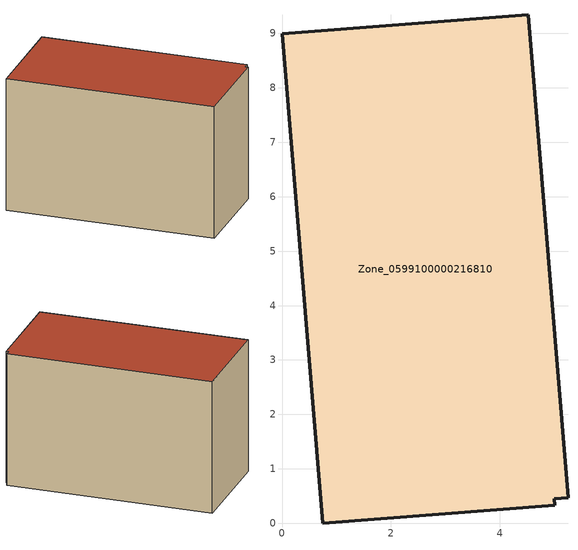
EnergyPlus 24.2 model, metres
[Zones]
Zone_0599100000216810
 floor ground (C_G): 0,8.99 4.52,9.34 5.25,0.47 5,0.45 5.01,0.33 0.75,0 z0
 wall outside (C_F): 4.52,9.34 0,8.99 0.75,0 5.01,0.33 5,0.45 5.25,0.47 4.52,9.34 z0:5.88
 roof outside (C_R): 0.75,0 5.01,0.33 5,0.45 5.25,0.47 4.52,9.34 0,8.99 z5.88
[BUILDING]
Pand.0599100000216810: North Axis=0; Terrain=City; Loads Convergence Tolerance Value=0.04; Temperature Convergence Tolerance Value=0.4; Solar Distribution=FullExterior; Maximum Number of Warmup Days=25; Minimum Number of Warmup Days=1
[Site:Location]
Rotterdam.The.Hague.AP_ZH_NLD Design_Conditions: Latitude=51.96; Longitude=4.45; Time Zone=1; Elevation=-4.5
[SITE:GROUNDTEMPERATURE:BUILDINGSURFACE]
18, 18, 18, 18, 18, 18, 18, 18, 18, 18, 18, 18
[MATERIAL] Thermal Absorptance=0.9; Solar Absorptance=0.7; Visible Absorptance=0.7
Name | Roughness | Thickness | Conductivity | Density | Specific Heat
G.TC.1946-1964 | MediumSmooth | 0.15 | 1 | 540 | 1210
F.TC.1946-1964 | Rough | 0.3 | 0.857143 | 1920 | 840
R.TC.1946-1964 | MediumRough | 0.2 | 0.235294 | 1500 | 1000
[CONSTRUCTION]
C_G: G.TC.1946-1964
C_F: F.TC.1946-1964
C_R: R.TC.1946-1964
[ZONE]
Zone_0599100000216810: Type=1; Multiplier=1; Ceiling Height=Autocalculate; Volume=Autocalculate; Floor Area=autocalculate; Part of Total Floor Area=Yes
[ZONEINFILTRATION:DESIGNFLOWRATE]
Infil_Zone_0599100000216810: Zone or ZoneList or Space or SpaceList=Zone_0599100000216810; Schedule=AlwaysOn; Design Flow Rate Calculation Method=Flow/Area; Flow Rate per Floor Area=0.003; Constant Term Coefficient=1; Temperature Term Coefficient=0; Velocity Term Coefficient=0; Velocity Squared Term Coefficient=0
[HVACTEMPLATE:ZONE:IDEALLOADSAIRSYSTEM]
Zone_0599100000216810: Maximum Heating Supply Air Temperature=50; Minimum Cooling Supply Air Temperature=13; Maximum Heating Supply Air Humidity Ratio=0.0156; Minimum Cooling Supply Air Humidity Ratio=0.0077; Heating Limit=NoLimit; Cooling Limit=NoLimit; Dehumidification Control Type=ConstantSensibleHeatRatio; Cooling Sensible Heat Ratio=0.7; Dehumidification Setpoint=60; Humidification Control Type=None; Humidification Setpoint=30; Outdoor Air Method=None; Outdoor Air Flow Rate per Person=0.00944; Outdoor Air Flow Rate per Zone Floor Area=0; Outdoor Air Flow Rate per Zone=0; Demand Controlled Ventilation Type=None; Outdoor Air Economizer Type=NoEconomizer; Heat Recovery Type=None; Sensible Heat Recovery Effectiveness=0.7; Latent Heat Recovery Effectiveness=0.65
[ZONECONTROL:THERMOSTAT]
ThermostatControl_Zone_0599100000216810: Zone or ZoneList=Zone_0599100000216810; Control Type Schedule=DualSetpointControlType; Control 1=Thermostat_Zone_0599100000216810; Temperature Difference Between Cutout And Setpoint=0
[THERMOSTATSETPOINT:DUALSETPOINT]
Thermostat_Zone_0599100000216810: Heating Setpoint Temperature Schedule=HeatingSetpoint_Zone_0599100000216810; Cooling Setpoint Temperature Schedule=CoolingSetpoint_Zone_0599100000216810
[SCHEDULE:COMPACT]
HeatingSetpoint_Zone_0599100000216810: Through: 12/31, For: AllDays, Until: 24:00, 21
CoolingSetpoint_Zone_0599100000216810: Through: 12/31, For: AllDays, Until: 24:00, 24
DualSetpointControlType: Through: 12/31, For: AllDays, Until: 24:00, 4
AlwaysOn: Through: 12/31, For: AllDays, Until: 24:00, 1
